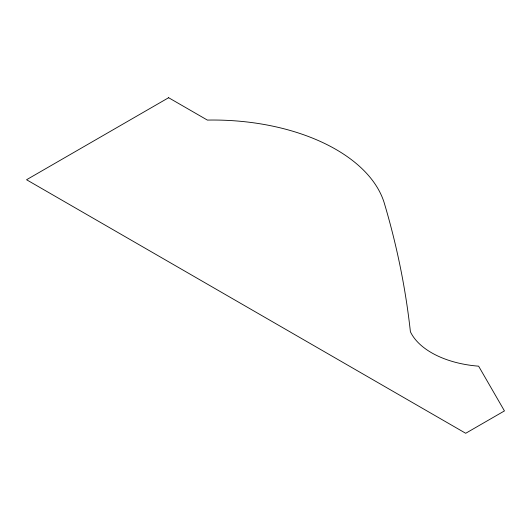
<?xml version="1.0" encoding="UTF-8"?>
<svg xmlns="http://www.w3.org/2000/svg" width="531" height="531" viewBox="0 0 531 531"><rect width="100%" height="100%" fill="white"/><g stroke="black" fill="none" stroke-linecap="round" stroke-linejoin="round"><path stroke-width="0.8" d="M168.626 97.717L26.55 179.743L465.7 433.283L504.45 410.914L478.617 366.171A82.02 47.352 0 0 1 410.403 331.756A2099.441 1212.1 0 0 0 384.65 204.309A173.942 100.425 0 0 0 207.375 120.086L168.626 97.717"/></g></svg>
